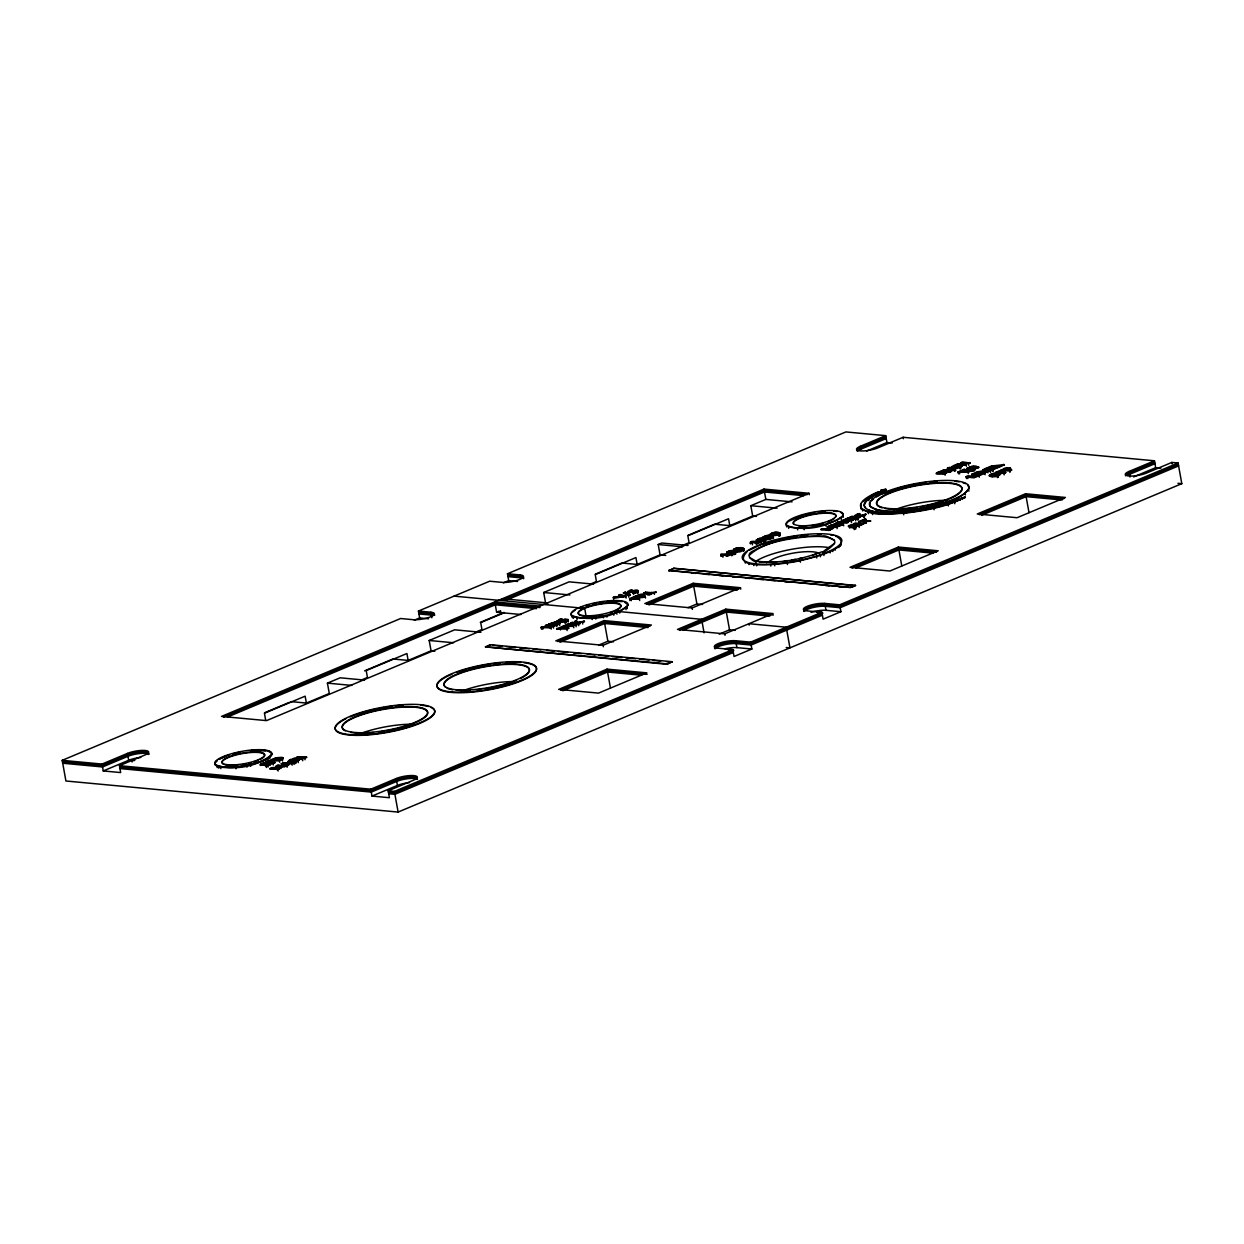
<?xml version="1.0" encoding="UTF-8"?>
<svg xmlns="http://www.w3.org/2000/svg" width="1244" height="1244" viewBox="0 0 1244 1244"><rect width="100%" height="100%" fill="white"/><g stroke="black" fill="none" stroke-linecap="round" stroke-linejoin="round"><path stroke-width="1.5" d="M287.955 761.421C288.748 763.987 288.095 758.389 292.822 759.244C286.384 763.054 296.336 762.354 298.98 759.866C297.005 761.499 285.964 761.732 292.931 759.664M854.877 515.42C854.846 515.762 862.17 511.393 857.178 515.654M566.269 622.016L565.927 620.087L561.542 620.476L564.838 619.092C575.739 619.761 552.056 624.504 561.868 618.999C558.696 618.097 556.814 622.917 557.001 621.16M568.026 619.388L565.631 621.502L558.929 622.264M722.919 557.219C724.179 552.896 719.981 558.245 721.053 554.264L731.488 553.922L731.83 555.85M720.898 556.021L721.053 554.264M752.2 542.679L750.443 543.628L750.614 541.871L752.06 541.358L761.048 541.544L761.39 543.472M750.443 543.628L750.614 541.871M749.51 555.104C763.178 542.089 787.763 538.916 807.138 536.724C815.862 536.537 825.612 535.247 833.464 539.818C838.487 543.099 825.285 533.832 822.533 536.226C798.99 535.402 774.25 539.165 753.506 550.765C737.972 557.607 770.114 568.368 749.51 557.499M834.506 542.928C831.039 549.506 809.58 560.422 834.6 543.41M265.625 765.153C272.654 762.727 261.053 767.455 270.197 764.64C271.083 761.25 262.484 767.066 262.313 763.474L264.754 762.805L264.366 763.878M637.923 590.589C632.838 591.6 637.021 593.435 629.573 590.542C634.456 588.987 626.354 592.906 633.927 590.558C640.8 588.07 636.135 595.114 632.885 592.222M637.97 591.258L627.676 591.942L629.573 590.542M961.985 465.629C956.9 466.64 961.083 468.475 953.635 465.583L956.076 464.914L956.372 465.831C963.214 462.784 962.467 469.454 956.947 467.262M962.032 466.298L961.068 465.272M262.313 763.474L260.416 764.873L268.455 764.003M953.635 465.583L951.738 466.982L959.591 465.303M966.712 468.786C969.962 472.145 988.809 463.157 972.481 469.781C960.041 471.538 974.176 462.612 978.048 467.449M1000.627 474.493C998.776 471.663 990.908 472.907 989.446 476.032C991.934 477.836 1002.337 476.296 999.523 473.171M571.431 613.463L571.338 615.376C588.676 622.031 614.38 617.599 628.08 605.035L624.426 601.987M861.175 503.851L861.268 509.247M869.991 502.685L869.851 506.044C885.681 516.649 907.545 509.745 925.272 507.863C939.997 503.4 960.384 502.094 969.138 487.943L967.583 484.896M273.727 760.628L271.752 761.934L274.908 762.696L273.058 763.474C250.277 766.117 280.553 756.025 271.845 762.417L274.908 762.696M644.097 595.223C639.836 593.077 628.609 599.266 643.397 597.384L645.247 596.607L642.184 596.327C649.601 590.387 625.188 597.897 639.447 599.048L629.666 599.173L635.979 597.12L634.86 596.467L629.588 598.691L629.931 600.619M939.92 472.393L946.622 472.502L944.865 473.762C921.213 476.125 954.443 466.376 942.563 472.596C935.379 472.969 945.098 469.859 942.47 472.114L939.826 471.911M943.294 471.383L943.652 472.704L945.533 470.916M559.333 621.145L561.993 619.403L557.125 621.394M857.1 515.514L859.791 513.99L854.955 515.902M975.778 468.211C966.199 463.188 969.169 474.228 975.545 467.309M989.369 475.55L996.055 475.892L998.466 474.679L991.624 475.441L997.066 475.659L1000.456 473.513M747.178 551.543C727.616 572.209 789.023 563.034 795.88 561.588C802.613 560.235 858.935 548.262 835.517 535.931M995.013 473.7C982.076 478.054 1010.828 473.311 991.95 473.933M726.745 552.212C728.766 550.252 737.474 549.195 736.308 552.445C733.711 554.84 722.064 551.419 729.933 553.58M726.838 552.694L731.456 551.123L736.837 551.59M733.602 549.35C748.935 543.535 742.855 554.715 733.68 549.832M759.415 540.72C752.262 541.296 761.406 536.211 765.184 538.31C768.481 541.513 758.669 541.513 756.414 540.129M763.163 536.957C776.629 530.426 774.483 542.866 763.163 536.957L763.349 537.735M763.241 537.439C765.371 535.713 771.731 534.531 771.591 538.543M770.02 534.08C769.134 535.122 774.685 530.799 778.029 532.448C783.844 534.065 774.359 536.304 772.213 535.402M771.638 533.116L770.207 534.873M736.868 551.403L731.005 553.082M735.639 548.868L741.673 548.853L735.639 548.868L739.465 549.957L743.71 548.526M766.413 539.01C759.198 543.69 754.191 536.584 766.397 539.196M766.615 536.04C762.79 537.89 771.964 538.372 773.27 536.148M770.565 534.625L775.51 534.858L780.128 533.272M570.218 625.53L566.782 625.701L570.218 625.53L568.228 624.69L563.812 626.463L573.515 626.323M846.153 518.764C838.783 522.371 850.041 517.1 849.201 519.339C837.725 519.152 858.391 520.925 846.153 518.764C847.148 518.173 853.197 516.929 851.098 519.028L857.318 518.064L857.676 519.992M948.41 469.937L943.263 470.481C947.011 470.745 958.269 472.549 955.174 465.132M572.535 625.732L577.76 624.021L571.54 625.001C573.235 622.389 561.837 624.55 564.076 627.909M572.084 624.037L572.069 624.628M289.09 761.95L294.673 762.23L298.98 759.866M854.846 515.669L860.459 516.167L865.855 514.13L861.657 515.42L857.085 515.172M857.629 516.835L863.46 516.011L865.855 514.13M565.927 620.087L559.178 620.523M271.472 759.664L279.356 760.317C294.393 753.009 254.942 761.81 279.449 760.799L283.243 758.529L277.257 757.643M550.003 624.193L556.519 624.799L560.313 622.529L555.399 621.953L548.635 624.146L550.097 624.675L548.635 624.146M551.73 624.815L556.612 625.281L560.111 623.602L559.116 622.451M288.763 760.535L288.235 762.121M803.671 514.845L788.323 521.391L786.441 523.553L786.472 525.45C804.137 532.059 827.898 527.067 842.919 515.887L842.888 513.99L840.928 512.481M966.868 469.004L967.07 468.211M989.524 475.768L991.033 474.275M645.512 598.053L645.154 596.125L642.106 595.845L643.941 594.368M299.058 760.348L291.594 762.09M857.147 514.145L857.691 515.871L859.277 516.042L865.948 514.612M217.218 760.566L215.212 762.743L215.119 764.656C232.457 771.311 258.161 766.864 271.861 754.299L270.974 752.573M572.193 612.406L575.117 610.151M736.977 547.935C724.863 553.424 754.222 547.562 735.733 549.506M862.761 501.659L873.132 494.677L878.248 492.344L880.736 492.577L878.171 491.862A59.603 14.819 -10.2 0 0 877.238 513.29A59.603 14.819 -10.2 0 0 960.29 499.544C943.31 507.676 922.659 511.051 903.486 513.337C889.724 513.414 872.339 517.52 861.004 507.801M880.736 492.577L871.842 496.978L866.197 501.332L864.16 505.328L865.871 508.703M871.329 500.834L873.49 498.891M635.715 591.071L632.978 592.704M959.684 466.92L959.777 466.111M638.374 595.534L641.018 595.736C643.63 593.481 633.911 596.576 641.095 596.218L642.013 595.658L638.452 596.016M263.744 763.536L262.484 764.22L270.663 763.521L265.718 765.635M262.577 764.702L263.852 763.023M629.837 591.771L632.107 590.356L627.66 592.284L635.839 591.693M951.847 466.469L952.08 467.588L956.278 465.349M943.247 471.025L943.17 469.999C946.591 472.129 964.535 467.822 949.327 467.402L947.493 468.179L947.85 470.108M955.765 470.59L955.112 468.895M968.936 468.319L973.274 468.584L975.731 467.433M264.505 764.531L264.956 763.241L260.4 765.216L268.58 764.625M557.576 621.565L562.63 621.658L565.942 620.663L561.619 620.958L564.932 619.574L568.119 619.87M728.782 551.745C741.377 551.123 730.259 552.725 729.497 552.6C741.859 554.015 727.802 548.511 729.124 553.673M765.278 537.113C777.034 534.873 766.91 540.642 763.458 536.599M758.436 539.989L764.469 539.818L760.566 540.689M772.135 534.251L778.184 534.22M749.215 550.221L760.488 544.95L778.34 539.554M280.024 759.431L280.926 758.498L274.566 758.918L280.118 759.913L274.66 759.4L274.38 758.436M552.554 623.088L551.621 623.399L557.188 623.913C559.147 621.222 550.423 623.182 548.728 624.628M558.027 623.975L557.188 623.913M218.897 759.431L226.315 756.057M876.445 496.9L880.13 494.91M265.221 762.852L269.233 760.69M937.027 473.14L942.548 471.134M975.856 468.055L972.108 467.557L969.014 468.801M613.712 599.313L613.354 597.369L614.878 596.654L623.337 596.98L613.447 597.851L625.841 596.669L620.289 594.974L618.61 595.674L620.212 594.492L625.763 596.187L626.105 598.115M978.064 473.731C983.802 473.871 976.509 475.83 977.768 471.771L987.643 470.885L988 472.813M983.009 470.077L987.736 471.367L977.846 472.253L990.255 471.072L984.704 469.361L983.009 470.077L984.61 468.879L990.162 470.59L990.504 472.518M548.573 626.23L545.494 625.468L555.026 625.421L553.285 626.665L547.298 626.836L550.859 627.163L551.201 629.091M545.572 625.95L547.158 624.675M566.595 624.721C566.098 626.416 570.794 622.933 572.38 624.783M306.646 757.534L297.005 757.098L306.553 757.052L304.811 758.296L298.918 758.949L301.172 757.487L306.553 757.052M962.607 464.51L966.153 464.836L956.449 464.961L963.789 463.406L960.788 463.126L962.374 461.866L970.336 463.095L962.607 464.51L964.877 463.032L970.242 462.612M960.788 463.126L970.336 463.095M846.184 519.277L849.108 518.468M969.387 467.651L967.599 467.868M268.02 761.623L271.581 761.266L268.113 762.106L268.984 761.235M268.113 762.106L269.077 761.717M276.168 765.837C283.679 768.73 273.136 766.895 277.847 765.044L285.809 766.257L284.067 766.988L278.749 765.9C290.365 769.647 259.903 768.388 281.548 767.206M276.246 766.32L277.941 765.526L285.809 766.257M827.229 526.725C834.74 529.617 824.197 527.783 828.908 525.932L836.777 526.663L837.134 528.591M827.307 527.207L829.002 526.414L836.87 527.145L832.283 527.611L831.941 525.357L830.541 525.31L830.883 527.238M541.498 629.215L541.156 627.287L548.48 625.748L545.494 625.468M555.026 625.421L541.233 627.769L550.937 627.645L547.391 627.318M273.804 767.968L279.589 768.87L270.026 768.916L271.69 767.626L279.185 767.206M270.026 768.916L279.278 767.688M293.024 760.146L292.682 758.918L294.501 758.062L300.006 757.378L297.005 757.098M297.658 758.358L292.76 759.4L302.463 759.275L298.918 758.949M943.17 469.999L953.386 468.895L947.493 468.179M956.714 466.407L956.372 464.478L963.696 462.923L960.71 462.644M830.65 529.757C813.918 528.871 836.466 528.047 828.955 530.457L821.009 529.322L830.246 528.094M821.087 529.804L830.339 528.576M570.545 623.104L572.411 622.233L575.023 622.949L570.623 623.586L580.357 623.446L570.623 623.586M649.15 593.326L650.845 594.259L649.119 594.99C633.212 590.356 658.807 594.632 655.837 591.646M643.708 593.31L655.93 592.128M288.624 765.076C284.067 763.629 291.562 764.78 286.897 765.806L281.377 763.645L293.615 762.479L286.198 764.391M281.471 764.127L283.212 762.79M850.056 517.146L851.922 516.291L859.791 517.022L858.018 518.282L850.056 517.146L859.791 517.022M850.15 517.628L852.016 516.773L859.884 517.504M860.661 524.797L853.975 526.461L855.67 527.394L853.944 528.125C834.615 524.159 874.33 523.708 856.136 526.072M853.773 525.792L853.431 523.864L855.297 523.009L861.952 523.646L866.244 522.449L861.283 525.046L853.508 524.346L861.952 523.646M848.517 526.445L860.755 525.279M966.51 478.551L966.168 476.623L968.034 475.768L974.69 476.405L977.955 475.037L979.323 477.136M974.69 476.405L966.246 477.105L974.021 477.805L979.075 475.69L977.955 475.037M991.484 466.018L1004.297 464.603L999.336 467.2L991.484 466.018L999.243 466.718L1004.297 464.603M991.561 466.5L1000.005 465.8M271.565 760.146L275.39 758.607M881.576 494.241L900.765 487.461M1160.901 468.164L1155.676 467.682L1154.448 460.793L1128.992 471.46A12.642 3.141 -10.2 0 0 1128.806 476.001A12.642 3.141 -10.2 0 0 1146.424 473.078L1171.864 462.426L1178.084 463.001L1181.8 483.667L398.111 812.068L65.916 780.999L62.2 760.333L400.615 618.517L413.055 619.683A12.642 3.141 -10.2 0 0 430.673 616.775A12.642 3.141 -10.2 0 0 430.859 612.219L418.419 611.053L419.663 617.941L428.542 618.781M418.419 611.053L489.669 581.212L502.109 582.363A12.642 3.141 -10.2 0 0 519.728 579.455A12.642 3.141 -10.2 0 0 519.914 574.899L507.474 573.748L508.718 580.621L517.597 581.461M507.474 573.748L845.889 431.932L885.697 435.649L886.941 442.537L892.166 443.035M414.314 620.181L419.663 617.941M503.369 582.861L508.718 580.621M102.008 764.065L127.463 753.397A12.642 3.141 -10.2 0 1 145.066 750.474A12.642 3.141 -10.2 0 1 144.879 755.03L119.44 765.682L120.668 772.571L103.252 770.938L102.008 764.065L62.2 760.333M1154.448 460.793L903.113 437.282L877.673 447.949A12.642 3.141 -10.2 0 1 860.055 450.872A12.642 3.141 -10.2 0 1 860.257 446.316L885.697 435.649M885.961 437.111L860.506 447.762A12.642 3.141 -10.2 0 0 856.774 450.639M809.02 493.293L763.971 489.094L221.494 716.42L266.543 720.618L809.02 493.293L809.284 494.739M857.489 451.183A12.642 3.141 -10.2 0 1 860.77 449.208L886.21 438.557M223.547 717.104L495.267 603.247M504.193 599.499L764.236 490.54L807.403 494.568M227.372 717.057L495.283 604.786L536.568 608.658M506.23 600.199L764.5 491.986L803.904 495.672M103.252 770.938L128.692 760.286A12.642 3.141 -10.2 0 1 140.759 757.456M866.586 451.074L886.941 442.537M291.127 701.632L306.382 703.062L329.287 693.468L327.421 683.127L340.141 677.809L364.539 680.079M434.856 651.172L431.062 650.814L429.196 640.489L454.635 629.822L480.915 632.279M539.803 606.108L494.77 601.894L496.62 612.235L499.171 611.162M545.556 602.842L543.69 592.502L569.146 581.834L593.543 584.12M665.742 555.384L660.066 554.855L658.2 544.514L661.761 543.022L688.041 545.478M756.476 516.4L752.682 516.042L750.816 505.702L765.837 499.419L792.101 501.876M264.583 712.765L289.37 702.378M364.585 670.858L392.917 658.993L408.156 660.409L431.062 650.814M480.277 622.373L504.022 612.421M595.363 574.153L621.922 563.019L637.161 564.449L660.066 554.855M687.979 535.34L714.538 524.206L729.777 525.637L752.682 516.042M504.458 612.654L480.713 622.606L481.941 629.495L475.161 632.341M360.667 680.312L367.447 677.467L366.202 670.578L406.912 653.52L408.156 660.409M589.672 584.353L596.451 581.508L595.223 574.619L635.933 557.561L637.161 564.449M682.287 545.541L689.067 542.695L687.839 535.806L728.549 518.748L729.777 525.637M485.471 646.849L490.556 644.719L672.211 661.715L667.219 664.327L485.471 646.849L667.126 663.845L672.211 661.715M668.806 570.841L673.813 568.228L855.545 585.706M485.564 647.331L490.556 644.719M623.431 592.875L625.234 592.113L630.319 594.476L628.547 595.736L623.431 592.875L628.453 595.254L630.319 594.476M623.524 593.357L625.234 592.113M541.156 627.287L550.859 627.163M880.752 490.214L885.308 489.265C885.417 490.602 885.899 489.685 885.433 491.131L881.965 491.644C882.027 490.074 879.415 490.354 886.443 490.696M730.461 553.829L731.565 554.404L727.258 556.208C728.424 554.871 717.182 554.42 727.429 555.104M760.006 541.451L761.126 542.026L756.818 543.83C755.994 542.462 757.005 543.333 752.076 542.524M880.845 490.696L881.763 489.794M726.232 556.115L731.488 553.922M755.792 543.737L761.048 541.544M881.063 491.567L886.21 489.358M886.366 490.214L885.339 490.649L885.697 492.577M568.679 628.344C550.05 627.411 575.412 626.447 566.829 629.122L556.939 628.78L562.926 626.276L564.092 626.385L564.449 628.313M576.532 620.569L574.681 621.86L576.532 620.569L577.092 622.451L576.081 622.606L584.385 621.254L577.574 623.197L580.357 623.446M557.017 629.262L564.092 626.385M562.132 627.738L564.185 626.867L563.003 626.758M632.714 597.975C640.209 599.002 626.385 598.799 635.902 596.638M632.807 598.457L635.979 597.12M566.611 625.25L570.094 624.69M634.627 598.115L638.436 597.089L638.778 599.017M638.436 597.089L635.731 598.224L639.354 598.566L639.696 600.494M649.788 592.486L645.372 592.439L649.866 592.968L647.642 592.922M635.808 598.706L638.514 597.571L637.332 596.98M645.449 591.973L645.465 592.922L648.419 593.575L649.866 592.906M954.303 467.868L947.586 468.661L952.655 469.128M560.531 629.946L560.189 628.018L568.601 627.862M563.719 625.981L573.422 625.841L573.779 627.769M573.422 625.841L570.421 625.561L577.76 624.021M584.385 621.254L582.379 622.093L582.721 624.021M629.588 598.691L639.354 598.566M635.482 596.28L645.154 596.125M643.614 592.828L649.041 594.508L650.767 593.777M936.95 472.658L946.622 472.502M956.372 464.478L966.075 464.354L966.417 466.282M830.541 525.31L839.84 522.542L846.402 523.149C854.97 520.49 829.624 521.438 848.252 522.371M843.774 525.808L842.39 523.708L836.683 524.844L836.497 522.822L843.665 520.412L841.69 521.765M958.44 473.793L958.098 471.865L964.084 469.346L965.344 469.952L964.084 469.346M604.133 620.601L555.804 640.862L603.076 645.294L651.421 625.032L604.133 620.601L607.865 641.266L613.525 641.795M740.475 587.712L693.188 583.28L644.858 603.542L692.13 607.974L740.475 587.712L740.74 589.158M843.665 520.412L830.634 525.792L835.579 526.165M965.266 469.47L958.191 472.347L968.003 472.191C976.571 469.532 951.225 470.481 969.854 471.414M836.808 523.289L833.76 525.092L835.673 525.232L833.667 524.61M835.595 524.75L839.389 523.708L839.747 525.637M557.841 641.562L604.397 622.047L649.788 626.292M646.896 604.242L693.452 584.727L738.843 588.987M836.683 524.844L839.389 523.708M559.893 642.262L604.662 623.493L648.155 627.567M648.948 604.942L693.717 586.173L737.21 590.247M824.865 528.856L832.687 528.576L824.943 529.338M265.143 762.37L274.815 762.214M821.009 529.322L830.572 529.275M832.609 528.094L829.81 526.787L836.777 526.663M831.941 525.357L838.378 525.994L843.416 523.879M839.84 522.542L848.175 521.889M843.292 520.023L853.089 520.35L843.385 520.505M852.995 519.868L849.994 519.588L857.318 518.064M961.441 471.585L969.76 470.932M837.274 525.854L838.456 526.476L843.51 524.362L842.39 523.708M859.169 523.522L858.811 521.594L864.798 519.09L866.073 519.681L864.005 520.536L870.567 521.158L858.904 522.076L865.979 519.199M972.264 476.125L971.922 474.197L977.006 472.067C981.236 472.704 971.44 474.104 976.975 473.622L980.77 472.596L978.157 474.213M993.661 468.459L991.25 468.211L997.983 467.246L993.023 469.843L985.108 468.677L990.193 466.547L991.375 466.656L991.717 468.584M978.188 472.176L972.015 474.679L976.96 475.053M985.201 469.159L991.375 466.656M991.344 468.693L993.956 467.075L988.327 468.444L991.468 467.138L990.193 466.547M975.14 473.964L980.77 472.596M988.327 468.444L993.956 467.075M287.551 763.303L283.134 763.256L287.644 763.785M287.006 764.625L293.693 762.961L286.773 763.163M980.474 473.98L983.771 472.596L985.155 474.695M279.511 768.388L269.948 768.434M281.128 766.242L285.716 765.775M281.377 763.645L286.804 765.324L288.53 764.593M292.682 758.918L302.37 758.793L302.727 760.722M848.439 525.963L853.851 527.643L855.577 526.912M853.431 523.864L861.19 524.564L866.244 522.449M862.154 521.314L870.489 520.676M966.168 476.623L973.928 477.323L978.981 475.208M971.922 474.197L979.759 474.881L984.797 472.767M985.108 468.677L992.945 469.361L997.983 467.246M978.655 474.741L979.837 475.363L984.89 473.249L983.771 472.596M855.934 528.84L854.208 529.571L853.851 527.643M997.377 472.813L995.884 472.285L1001.171 470.077C1005.043 470.978 995.433 472.129 1000.938 471.709L1003.644 470.59L1009.693 470.978C1016.737 468.537 1000.86 469.657 1011.543 470.216M1001.684 469.859C1003.83 471.196 1000.285 468.739 1006.971 467.635L1008.355 469.734M995.977 472.767L1008.013 467.806M1007.92 469.874L1010.532 468.257L1004.903 469.626L1008.091 468.288L1006.971 467.635M999.103 472.067L1004.748 470.683L1005.09 472.611M1004.903 469.626L1010.532 468.257M999.01 472.953L1003.892 473.42C1009.895 471.181 996.771 472.907 1004.825 471.165M995.884 472.285L1005.665 472.16M1003.099 469.89L1011.465 469.734M598.908 645.014L607.865 641.266M687.963 607.694L696.92 603.946L702.58 604.475M961.317 498.269L965.22 497.165L962.421 498.86L961.317 498.269L962.421 498.86M961.41 498.751L965.22 497.165M725.812 609.156L677.467 629.417L724.739 633.849L773.084 613.587L725.812 609.156L729.528 629.822L735.204 630.35M679.457 630.148L726.061 610.602L773.348 615.034M683.158 630.148L726.325 612.048L769.818 616.122M607.041 669.132L558.696 689.394L598.519 693.11L646.864 672.864L607.041 669.132L610.446 688.025M898.386 547.049L850.041 567.311L889.849 571.027L938.194 550.781L898.386 547.049L901.776 565.942M1025.6 493.744L977.255 513.99L1017.079 517.722L1065.408 497.46L1025.6 493.744L1029.006 512.621M560.749 690.093L607.305 670.578L647.113 674.31M852.093 568.01L898.634 548.495L936.561 552.041M979.308 514.689L1025.865 495.19L1063.775 498.735M562.801 690.778L607.57 672.024L641.686 675.212M855.934 567.948L898.899 549.941L933.031 553.129M981.361 515.389L1026.129 496.636L1062.143 499.995M719.172 634.16L729.528 629.822M668.728 570.358L850.367 587.355L855.468 585.224M853.851 586.406L850.367 587.355M370.759 789.194L396.198 778.526A12.642 3.141 -10.2 0 1 413.817 775.618A12.642 3.141 -10.2 0 1 413.63 780.159L388.175 790.826L389.419 797.715L372.003 796.082L370.759 789.194L119.44 765.682M1154.696 462.239L1129.257 472.907A12.642 3.141 -10.2 0 0 1125.509 475.783M1154.961 463.685L1129.521 474.353A12.642 3.141 -10.2 0 0 1127.515 475.348M372.003 796.082L397.442 785.415A12.642 3.141 -10.2 0 1 409.509 782.6M1133.626 476.918L1155.676 467.682M388.175 790.826L394.395 791.402L732.809 649.601L734.053 656.49L751.858 649.026L750.614 642.137L735.686 640.738A12.642 3.141 -10.2 0 0 718.068 643.646A12.642 3.141 -10.2 0 0 717.881 648.202L732.809 649.601M750.614 642.137L821.864 612.281L823.108 619.17L840.913 611.706L839.669 604.817L824.741 603.418A12.642 3.141 -10.2 0 0 807.123 606.341A12.642 3.141 -10.2 0 0 806.936 610.882L821.864 612.281M839.669 604.817L1178.084 463.001M733.074 651.047L394.659 792.848L388.439 792.272M822.129 613.727L750.878 643.583L735.95 642.184A12.642 3.141 -10.2 0 0 720.929 644.159A12.642 3.141 -10.2 0 0 714.973 648.746M1178.348 464.447L839.933 606.263L825.005 604.864A12.642 3.141 -10.2 0 0 809.984 606.839A12.642 3.141 -10.2 0 0 804.028 611.426M733.322 652.494L394.923 794.294L388.703 793.719M822.377 615.174L751.143 645.03L736.215 643.63A12.642 3.141 -10.2 0 0 715.316 648.528M1178.597 465.894L840.198 607.71L825.27 606.31A12.642 3.141 -10.2 0 0 804.37 611.208M756.756 561.137C778.713 564.014 801.276 559.473 821.864 551.807M454.044 596.14L579.704 607.881L582.534 606.792M960.368 500.026L957.88 499.793C932.191 509.465 904.217 514.876 876.74 512.31M551.527 622.917L551.807 623.882L553.16 623.415M613.354 597.369L625.763 596.187M990.162 470.59L977.768 471.771M849.839 518.872L850.072 520.07L857.411 518.546L851.191 519.51M750.707 542.353L758.731 541.98M721.147 554.746L729.171 554.373M959.279 467.122L957.04 467.744M292.915 759.726L289.541 760.162M585.644 605.735L589.003 604.771M955.003 471.087L954.303 465.894L956.169 465.396M957.989 465.598L958.16 466.609L953.386 467.651M957.647 468.226L956.854 468.428L956.076 464.914M902.304 487.073L911.759 484.865M777.236 534.08C777.655 531.857 765.946 533.723 777.329 534.562M765.2 536.491L771.233 536.475M805.459 514.425L809.051 513.57M953.79 466.205L956.403 466.002L953.899 466.811M779.739 539.212L782.569 538.59M592.548 603.869L596.203 603.076M236.329 753.149L239.983 752.356M785.431 537.983L796.984 535.962M913.36 484.507L918.243 483.621M977.893 467.215L971.269 466.64M810.839 513.134L814.556 512.512M276.635 758.778L280.631 758.824M919.86 483.325L926.36 482.361M599.935 602.407L603.635 601.847M750.365 543.146L752.138 542.897M720.805 555.539L722.577 555.291M584.478 621.736L577.48 622.715L580.279 622.964M577.838 624.504L572.535 625.188L572.302 624.301M929.548 481.988L937.354 481.272M801.291 535.402L808.273 534.702M818.272 511.875L825.456 511.144M557.39 621.829L554.404 622.124M607.29 601.427L622.389 601.536M251.07 750.707L266.169 750.801M778.899 532.556L774.639 532.51M759.073 562.008L776.956 561.79M764.469 539.974L757.923 538.854M758.342 539.367L764.376 539.336M773.255 536.319L769.025 535.278M743.694 548.713L739.465 547.671M817.479 534.236L821.118 534.236M850.196 525.574L854.597 525.621L850.196 525.574L850.538 527.503M647.642 592.984L645.449 592.859L647.098 593.217M273.82 761.11L272.032 760.224M556.752 623.166L554.326 622.684M273.882 768.45L279.589 768.87M833.667 511.16L837.196 511.455M1177.944 483.31L1181.8 483.667M962.514 464.028L966.075 464.354M1010.626 468.739L1009.444 468.148M994.049 467.557L992.867 466.966M1002.12 472.3L1005.743 472.642M977.1 472.549L978.282 472.658M980.863 473.078L979.681 472.487M958.098 471.865L959.279 471.974L959.622 473.902M943.652 472.704L946.715 472.984M886.303 489.841L885.308 489.265M965.313 497.647L964.209 497.056M880.97 491.085L881.965 491.644M880.659 492.095A55.996 13.933 -10.2 0 0 879.788 512.233A55.996 13.933 -10.2 0 0 957.802 499.31L960.29 499.544M750.816 505.702L777.096 508.158M866.073 519.681L864.798 519.09M864.005 520.536L870.567 521.158M850.072 520.07L853.089 520.35M858.811 521.594L859.993 521.702L860.335 523.631M843.759 520.894L842.483 520.303M836.497 522.822L837.678 522.931L838.021 524.859M836.901 523.771L835.626 523.18M839.482 524.191L838.301 523.615M752.48 544.825L751.998 542.042L756.99 542.711M755.699 543.255L756.818 543.83M658.2 544.514L682.598 546.8M726.138 555.633L727.258 556.208M692.006 573.017L695.862 573.375M705.519 574.277L709.391 574.635M719.048 575.537L722.919 575.91M732.576 576.812L736.448 577.169M746.105 578.071L749.976 578.429M759.633 579.346L763.505 579.704M771.233 580.419L775.09 580.793M784.762 581.694L788.618 582.052M825.332 585.489L829.204 585.846M838.86 586.748L842.732 587.106M507.739 575.194L520.179 576.345A12.642 3.141 -10.2 0 1 523.724 578.025M507.987 576.641L520.443 577.791A12.642 3.141 -10.2 0 1 523.6 578.709M810.964 612.281A12.642 3.141 -10.2 0 1 825.985 610.306L840.913 611.706M543.69 592.502L569.97 594.959M502.405 598.706L547.438 602.92L547.702 604.366M596.591 615.671A21.677 5.396 -10.2 0 1 579.626 611.193A21.677 5.396 -10.2 0 1 611.286 603.2A21.677 5.396 -10.2 0 1 614.536 611.146L701.632 619.294L704.073 632.838M495.034 603.34L540.067 607.554M496.62 612.235L521.018 614.505M551.807 623.882L555.726 624.239M418.684 612.499L431.124 613.665A12.642 3.141 -10.2 0 1 434.669 615.345M551.963 625.608L555.119 625.903M786.224 647.518L789.956 647.86L786.239 627.209L748.919 623.711L749.168 625.157M418.933 613.945L431.388 615.111A12.642 3.141 -10.2 0 1 433.332 615.453M556.939 628.78L558.198 629.371M724.925 648.777A12.642 3.141 -10.2 0 1 736.93 647.626L751.858 649.026M492.577 645.387L502.249 646.289M506.106 646.647L515.778 647.549M519.634 647.922L529.306 648.824M533.163 649.181L540.891 649.912M546.691 650.441L554.42 651.172M558.292 651.529L567.948 652.431M573.748 652.976L581.477 653.706M587.277 654.235L595.005 654.966M598.862 655.324L608.534 656.226M612.39 656.599L622.062 657.501M625.919 657.858L635.591 658.76M639.447 659.118L649.119 660.02M652.976 660.393L660.704 661.108M666.504 661.652L672.304 662.197M429.196 640.489L453.593 642.759M327.421 683.127L351.819 685.413M298.824 758.467L302.37 758.793M62.464 761.779L102.272 765.511L127.712 754.844A12.642 3.141 -10.2 0 1 148.502 752.838M119.688 767.128L371.023 790.64L396.463 779.972A12.642 3.141 -10.2 0 1 417.238 777.966M62.713 763.225L102.537 766.957L127.976 756.29A12.642 3.141 -10.2 0 1 148.751 754.284M119.953 768.574L371.287 792.086L396.727 781.419A12.642 3.141 -10.2 0 1 417.502 779.413M954.941 481.257L959.171 481.817M945.627 471.398L944.476 470.527M1004.39 465.085L1003.27 464.432M998.077 467.728L996.957 467.075M1002.291 470.73L1001.171 470.077M866.337 522.931L865.218 522.278M830.619 534.904L833.216 535.371M850.274 526.057L851.907 526.352M982.931 469.594L987.643 470.885M618.517 595.192L623.244 596.498M623.337 596.98L621.331 596.125M873.863 511.813L868.11 510.071M854.068 526.943L855.67 527.394M649.244 593.808L650.845 594.259M851.44 518.453L851.658 518.064M962.732 482.61L965.562 483.636M268.206 751.267L269.824 751.858M627.023 593.388L630.397 594.959M831.474 527.876L832.687 528.576M280.413 766.988L281.626 767.688M751.998 542.042L752.278 543.162M722.437 554.435L722.717 555.539M574.604 621.378L575.023 622.949M1171.864 462.426L1172.128 463.872M1128.992 471.46L1130.003 477.012M1009.615 470.496L1009.957 472.425M1003.815 472.938L1004.157 474.866M998.201 474.073L998.434 474.99M998.03 475.363L998.388 477.292M997.144 475.084L997.408 477.587M995.931 475.363L996.149 476.374M993.925 473.404L994.127 474.415M992.945 469.361L993.287 471.289M991.841 469.206L992.183 471.134M992.836 474.213L993.178 476.141M992.277 474.415L992.634 476.343M991.857 474.617L992.168 476.763M991.624 474.788L991.841 475.69M989.431 475.286L989.602 476.265M985.746 470.527L986.088 472.456M984.89 470.885L985.232 472.813M977.815 466.733L977.986 467.728M977.006 472.067L977.364 473.995M975.451 467.915L975.467 469.066M974.425 467.075L974.783 469.004M974.487 468.319L974.767 470.807M973.29 466.329L973.617 468.957M973.274 468.584L973.757 471.056M972.652 467.029L972.995 468.957M972.015 467.075L972.373 469.004M972.388 469.299L972.746 471.227M973.337 474.244L973.679 476.172M971.393 468.739L971.735 471.367M970.258 466.873L970.273 467.915M970.382 469.501L970.74 471.429M969.294 467.169L969.714 468.117M968.423 463.374L968.765 465.303M969.216 467.837L969.48 469.019M968.967 468.024L969.185 468.926M969.434 469.517L969.776 471.445M968.547 469.47L968.905 471.398M967.801 469.361L968.143 471.289M967.91 471.709L968.267 473.637M967.226 469.206L967.583 471.134M966.775 468.522L967.21 470.947M964.877 463.032L965.22 464.961M967.537 476.67L967.879 478.598M968.641 489.685L968.889 491.131M961.861 465.474L961.845 466.516M960.446 466.749L960.803 468.677M965.126 493.479L965.391 494.925M959.762 467.013L960.119 468.941M957.724 464.51L958.067 466.438M957.382 466.78L957.18 465.8M955.594 465.505L955.952 467.433M955.33 468.086L955.501 469.143M954.646 465.769L954.988 467.697M954.925 467.962L955.656 468.926M953.977 466.049L954.195 466.873M954.07 469.423L954.428 471.352M958.502 497.476L958.766 498.922M953.433 470.185L949.981 469.61M952.329 469.47L952.686 470.419M951.676 466.671L951.816 467.464M951.629 469.594L951.909 470.605M950.82 469.641L951.147 470.745M950.276 470.356L950.618 472.285M949.514 470.403L949.856 472.331M954.148 499.45L954.412 500.897M948.768 470.403L949.11 472.331M954.537 502.296L954.801 503.742M948.052 470.372L948.394 472.3M945.409 470.745L945.564 471.6M944.818 471.616L945.16 473.544M944.771 473.28L945.113 475.208M942.47 472.114L942.828 474.042M948.099 504.442L948.363 505.904M940.791 471.538L940.884 472.44M943.745 503.198L944.009 504.644M937.867 504.908L938.131 506.355M933.886 508.314L934.135 509.76M903.113 437.282L903.377 438.728M905.881 510.74L906.145 512.186M903.486 513.337L903.75 514.783M883.535 490.478L883.878 492.406M883.691 511.113L883.955 512.559M875.931 494.77L876.18 496.216M875.885 509.76L876.149 511.206M871.842 496.978L872.106 498.424M860.257 446.316L860.77 449.208M872.324 513.134L872.588 514.581M868.592 499.171L868.841 500.632M868.141 512.186L868.39 513.632M864.222 515.203L864.58 517.131M862.419 509.496L862.683 510.942M863.134 515.047L863.725 517.457M862.434 515.265L862.527 516.276M859.697 513.508L860.164 515.84M859.246 514.052L859.588 515.98M858.671 514.192L859.013 516.12M857.956 513.896L858.562 516.82M857.94 517.799L858.282 519.728M857.085 514.876L857.365 515.762M858.858 525.543L859.2 527.472M855.39 518.872L855.732 520.801M856.043 525.59L856.385 527.518M854.799 523.911L855.141 525.839M851.829 518.188L852.093 519.214M851.145 520.645L851.487 522.573M849.652 518.717L849.792 519.557M849.217 518.639L849.543 521.267M848.579 519.106L848.33 518.126M849.325 526.15L849.683 528.078M847.615 518.297L847.895 519.214M846.884 518.515L847.257 519.805M842.919 515.887L843.183 517.333M841.037 518.048L841.286 519.494M837.336 520.319L837.601 521.765M841.068 543.612L841.317 545.059M840.073 544.856L840.338 546.303M838.72 546.147L838.985 547.593M834.957 548.775L835.222 550.221M829.079 527.783L829.437 529.711M832.578 550.112L832.842 551.558M828.286 528.109L828.628 530.037M825.689 524.595L825.954 526.041M829.904 551.45L830.168 552.896M823.699 554.047L823.948 555.493M820.216 555.306L820.48 556.752M816.111 553.984L812.938 555.026M816.515 556.503L816.779 557.95M824.741 603.418L825.985 610.306M803.904 528.28L804.168 529.726M797.451 528.436L797.715 529.882M802.598 557.825L798.959 558.649M800.203 560.733L800.452 562.179M795.258 559.38L791.526 560.033M788.416 526.958L788.68 528.405M786.472 525.45L786.721 526.896M787.81 560.609L784.124 561.106M787.203 563.034L787.452 564.481M780.019 532.976L780.112 533.925M779.817 533.629L780.175 535.558M779.49 533.832L779.832 535.76M779.024 534.049L779.366 535.977M778.511 534.236L778.853 536.164M776.551 534.174L776.847 535.153M773.177 535.837L773.519 538.248M772.959 536.506L773.317 538.434M763.971 489.094L765.837 499.419M772.633 536.708L772.975 538.636M772.12 534.92L772.12 535.915M771.016 536.351L771.311 538.714M770.611 536.242L770.767 537.361M769.694 537.05L770.254 539.476M774.53 564.403L774.794 565.849M768.652 537.735L768.994 539.663M767.424 537.828L767.766 539.756M766.537 535.558L766.833 536.537M766.257 537.843L766.615 539.772M765.744 536.226L765.915 537.346M765.34 535.822L765.511 537.237M770.534 564.636L770.798 566.082M765.262 537.781L765.604 539.725M765.309 539.787L765.666 541.715M764.391 537.672L764.749 539.601M764.796 539.989L765.153 541.918M763.707 537.501L764.593 542.089M763.754 539.118L764.096 541.047M763.241 539.041L763.598 540.969M762.696 538.979L763.396 542.353M762.09 538.932L762.448 540.86M761.39 538.885L761.888 541.078M760.644 538.885L760.986 540.813M759.68 538.419L760.239 540.845M759.198 539.025L759.555 540.953M758.887 539.087L759.244 541.016M758.482 538.699L758.964 541.124M757.534 540.549L757.891 542.477M756.85 540.362L757.192 542.291M756.305 539.834L756.492 540.611M756.476 564.418L756.725 565.864M753.569 564.092L753.833 565.538M748.67 563.081L748.935 564.527M743.617 548.231L743.959 550.625M743.414 548.884L743.756 550.812M743.072 549.086L743.43 551.014M745.078 561.65L745.343 563.097M741.455 548.728L742.03 550.937M741.393 549.179L741.751 551.108M741.051 548.635L741.222 549.755M740.351 549.941L740.693 551.869M739.091 550.112L739.449 552.041M737.863 550.206L738.205 552.134M736.712 550.221L737.054 552.149M736.184 548.604L736.355 549.724M736.759 551.108L736.852 552.056M736.013 549.179L735.779 548.2M735.702 550.175L736.308 552.445M735.235 552.367L735.593 554.295M734.598 551.605L735.173 553.658M734.551 552.041L735.033 554.466M733.696 549.179L733.789 550.128M734.193 551.496L734.551 553.424M733.696 551.419L734.038 553.347M733.493 552.803L733.836 554.731M733.136 551.356L733.478 553.285M732.529 551.31L732.887 553.238M732.234 552.989L732.592 554.917M731.83 551.279L732.172 553.207M731.083 551.279L731.425 553.207M730.679 553.238L730.119 550.812M729.637 551.403L729.995 553.331M729.342 551.481L729.684 553.409M729.404 553.502L728.922 551.076M727.989 552.927L728.331 554.855M727.289 552.756L727.631 554.684M726.838 552.041L727.196 554.451M735.686 640.738L736.93 647.626M724.739 633.849L725.003 635.295M693.188 583.28L696.92 603.946M692.13 607.974L692.395 609.42M654.033 592.408L654.391 594.337M651.218 592.455L651.576 594.383M647.564 592.502L647.906 594.43M647.004 592.735L647.346 594.663M643.77 594.974L644.112 596.902M643.35 595.238L643.692 597.167M641.842 595.005L642.277 597.104M641.298 594.896L641.655 596.825M640.644 594.896L640.987 596.825M639.96 594.99L640.318 596.918M639.338 595.145L639.68 597.073M638.872 594.819L638.872 595.829M637.814 590.433L638.048 592.922M637.363 591.227L637.721 593.155M636.928 591.475L637.27 593.404M636.804 596.296L637.146 598.224M635.326 590.978L635.793 592.455M635.124 591.6L635.078 592.688M634.72 590.978L635.062 592.906M633.927 590.558L634.362 593.015M634.86 596.467L635.217 598.395M633.585 593.186L633.134 590.76M633.336 592.626L633.678 594.554M632.03 589.874L632.807 593.388M631.532 590.465L631.781 591.6M631.112 590.091L631.081 591.087M629.915 591.009L630.133 591.833M630.988 598.722L631.33 600.65M627.785 591.429L628.018 592.548M628.453 595.254L628.811 597.182M627.614 591.631L627.753 592.424M627.023 607.103L627.287 608.549M625.794 608.207L626.059 609.653M619.776 613.059L619.434 611.131L614.536 611.146M616.697 612.701L616.946 614.147M613.572 613.758L613.836 615.205M606.668 615.624L606.932 617.071M603.013 616.418L603.278 617.864M603.076 645.294L603.34 646.74M595.581 617.646L595.845 619.092M591.942 618.066L592.191 619.512M586.033 615.873L584.602 607.865L579.704 607.881M578.413 623.742L578.771 625.67M576.827 617.957L577.092 619.403M575.817 624.846L576.159 626.774M573.189 616.915L573.453 618.361M572.038 616.2L572.287 617.646M569.457 623.959L569.721 625.794M569.021 625.079L568.757 624.084M567.979 619.652L568.321 621.58M567.715 619.963L568.057 621.891M568.586 626.618L568.057 624.255M567.326 624.472L567.933 626.789M567.062 625.063L567.404 626.992M565.305 620.538L565.88 622.949M566.751 628.64L567.093 630.568M564.247 619.932L564.947 623.213M565.056 626.012L565.414 627.94M561.868 618.999L562.07 619.885M562.926 626.276L563.268 628.204M561.417 619.543L561.759 621.471M560.842 619.683L561.184 621.611M560.127 619.388L560.733 622.311M559.893 619.994L560.251 621.922M560.189 622.358L560.406 623.197M559.489 620.196L559.847 621.362M559.318 619.636L559.536 621.269M559.349 623.555L559.691 625.483M557.032 620.912L557.281 621.86M556.519 624.799L556.861 626.727M555.399 621.953L555.85 624.55M554.917 622.638L555.275 624.566M553.207 626.183L553.549 628.111M552.476 622.606L552.647 623.959M549.661 625.856L550.003 627.785M542.508 627.334L542.851 629.262M519.914 574.899L520.443 577.791M500.446 610.633L501.068 614.069M430.859 612.219L431.855 617.786M396.198 778.526L397.442 785.415M394.395 791.402L398.111 812.068M306.382 703.062L305.138 696.173L264.428 713.232L265.672 720.12M304.733 757.814L305.075 759.742M301.172 757.487L301.53 759.415M297.969 760.675L298.311 762.603M297.098 760.286L297.44 761.437M296.57 760.628L296.585 761.748M295.559 761.017L295.901 763.458M294.035 758.949L294.377 760.877M294.579 761.748L294.921 763.676M293.584 761.919L293.957 764.407M291.811 763.225L292.153 765.153M290.847 760.239L291.205 762.168M290.272 759.897L290.785 762.37M290.21 760.613L290.552 762.541M286.804 765.324L287.146 767.253M283.026 757.876L283.259 758.716M282.186 759.073L282.543 761.001M282.279 763.832L282.637 765.76M280.04 758.249L280.382 760.177M279.496 758.202L279.853 760.131M279.356 760.317L279.713 762.245M278.236 757.472L278.687 760.068M277.77 758.156L278.112 760.084M277.163 758.202L277.521 760.131M278.018 766.895L278.376 768.823M278.158 771.016L277.225 767.221M275.313 758.125L275.484 759.478M276.945 768.139L277.288 770.067M273.602 760.457L273.758 761.312M272.965 762.992L273.307 764.92M269.575 757.472L269.839 758.918M270.539 763.365L270.71 764.189M270.243 763.241L270.523 764.407M269.746 763.163L270.103 765.091M267.895 758.607L268.144 760.053M268.533 765.387L268.066 763.909M267.724 765.138L268.066 767.066M267.46 763.909L267.802 765.837M266.667 763.489L267.087 765.946M265.781 759.757L266.045 761.204M265.858 763.692L266.325 766.117M266.06 765.558L266.418 767.486M265.081 763.894L265.532 766.32M264.754 762.805L265.05 763.723M263.293 760.877L263.557 762.323M263.028 763.241L263.339 764.765M262.655 763.94L262.873 764.765M260.478 761.981L260.727 763.427M260.525 764.36L260.758 765.48M260.354 764.562L260.494 765.355M250.448 764.904L250.713 766.351M246.794 765.698L247.058 767.144M235.722 767.346L235.971 768.792M220.608 767.237L220.872 768.683M218.571 766.786L218.835 768.232M216.969 766.195L217.233 767.641M127.463 753.397L128.692 760.286M834.584 541.016L834.802 542.431M148.891 753.6A12.642 3.141 -10.2 0 1 148.425 754.502M431.233 707.556A50.569 12.58 -10.2 0 1 377.927 733.929A50.569 12.58 -10.2 0 1 345.801 718.814M350.139 716.839A50.569 12.58 -10.2 0 1 366.436 711.366M367.944 710.962A50.569 12.58 -10.2 0 1 371.054 710.184M372.625 709.811A50.569 12.58 -10.2 0 1 377.414 708.753M379.031 708.427A50.569 12.58 -10.2 0 1 383.914 707.509M385.531 707.23A50.569 12.58 -10.2 0 1 392.031 706.265M395.25 705.877A50.569 12.58 -10.2 0 1 403.056 705.161M420.612 705.161A50.569 12.58 -10.2 0 1 428.402 706.514M523.864 662.679A50.569 12.58 -10.2 0 1 520.552 681.137A50.569 12.58 -10.2 0 1 450.639 692.333A50.569 12.58 -10.2 0 1 451.93 674.186M456.875 672.273A50.569 12.58 -10.2 0 1 466.702 669.132M468.211 668.728A50.569 12.58 -10.2 0 1 490.571 664.078M493.821 663.627A50.569 12.58 -10.2 0 1 500.197 662.896M506.339 662.414A50.569 12.58 -10.2 0 1 520.832 662.399M612.421 611.97A21.677 5.396 -10.2 0 1 610.089 612.748M602.158 614.754A21.677 5.396 -10.2 0 1 599.375 615.267M755.45 561.588A43.353 10.776 -10.2 0 1 829.204 547.718M768.248 562.319A27.088 6.733 -10.2 0 1 794.247 552.942A27.088 6.733 -10.2 0 1 819.812 553.782M817.137 612.561A5.785 1.431 -10.2 0 1 821.973 613.961M834.444 518.468A21.677 5.396 -10.2 0 1 827.758 521.842M822.937 523.366A21.677 5.396 -10.2 0 1 819.392 524.268M817.557 524.657A21.677 5.396 -10.2 0 1 811.99 525.606M806.594 526.15A21.677 5.396 -10.2 0 1 798.99 526.072M793.516 524.019A21.677 5.396 -10.2 0 1 814.587 514.27A21.677 5.396 -10.2 0 1 835.859 516.835M896.784 508.967A43.353 10.776 -10.2 0 1 947.29 500.321M882.089 507.816A43.353 10.776 -10.2 0 1 894.7 491.396A43.353 10.776 -10.2 0 1 951.536 483.574A43.353 10.776 -10.2 0 1 950.478 498.424M949.172 498.984A43.353 10.776 -10.2 0 1 944.927 500.632M943.418 501.161A43.353 10.776 -10.2 0 1 926.251 505.81M924.416 506.199A43.353 10.776 -10.2 0 1 920.7 506.883M916.984 507.505A43.353 10.776 -10.2 0 1 885.137 508.501M223.547 764.267A21.677 5.396 -10.2 0 1 246.39 752.962A21.677 5.396 -10.2 0 1 260.167 759.431M258.301 760.286A21.677 5.396 -10.2 0 1 253.838 761.888M251.319 762.619A21.677 5.396 -10.2 0 1 248.66 763.287M245.923 763.894A21.677 5.396 -10.2 0 1 243.124 764.391M237.604 765.122A21.677 5.396 -10.2 0 1 224.76 764.702M464.245 690.233A43.353 10.776 -10.2 0 1 511.626 681.588M445.383 687.123A43.353 10.776 -10.2 0 1 495.563 665.26A43.353 10.776 -10.2 0 1 520.35 678.54M516.618 680.235A43.353 10.776 -10.2 0 1 507.707 683.454M506.059 683.951A43.353 10.776 -10.2 0 1 491.862 687.45M490.012 687.808A43.353 10.776 -10.2 0 1 486.28 688.476M480.713 689.3A43.353 10.776 -10.2 0 1 477.058 689.736M469.983 690.342A43.353 10.776 -10.2 0 1 456.221 690.249M452.598 689.767A43.353 10.776 -10.2 0 1 447.125 688.196M362.455 732.871A43.353 10.776 -10.2 0 1 412.961 724.226M345.35 730.85A43.353 10.776 -10.2 0 1 368.504 712.781A43.353 10.776 -10.2 0 1 424.142 709.127A43.353 10.776 -10.2 0 1 402.605 727.102M400.895 727.569A43.353 10.776 -10.2 0 1 397.365 728.486M395.576 728.906A43.353 10.776 -10.2 0 1 386.371 730.803M384.505 731.114A43.353 10.776 -10.2 0 1 378.938 731.954M373.464 732.576A43.353 10.776 -10.2 0 1 350.808 732.421M270.943 752.433A28.907 7.184 -10.2 0 1 241.196 766.522A28.907 7.184 -10.2 0 1 217.187 760.426M218.866 759.291A28.907 7.184 -10.2 0 1 229.409 754.875M232.768 753.895A28.907 7.184 -10.2 0 1 239.968 752.216M251.039 750.567A28.907 7.184 -10.2 0 1 266.154 750.676M268.175 751.127A28.907 7.184 -10.2 0 1 269.792 751.718M132.066 761.981A5.411 1.353 -10.2 0 1 132.268 761.592M133.668 760.753A5.411 1.353 -10.2 0 1 134.787 760.348M728.082 649.881A5.785 1.431 -10.2 0 1 733.307 649.928A5.785 1.431 -10.2 0 1 732.001 651.732M673.844 568.43L668.759 570.576L850.414 587.557L855.499 585.426L673.844 568.43M766.615 564.278A50.569 12.58 -10.2 0 0 841.83 540.767A50.569 12.58 -10.2 0 0 767.579 542.011A50.569 12.58 -10.2 0 0 766.615 564.278M797.357 527.954A28.907 7.184 -10.2 0 0 842.841 515.405A28.907 7.184 -10.2 0 0 803.577 514.363A28.907 7.184 -10.2 0 0 797.357 527.954M801.665 525.777A21.677 5.396 -10.2 0 0 835.781 516.353A21.677 5.396 -10.2 0 0 806.33 515.576A21.677 5.396 -10.2 0 0 801.665 525.777M893.83 510.973A50.569 12.58 -10.2 0 0 969.045 487.446A50.569 12.58 -10.2 0 0 894.794 488.69A50.569 12.58 -10.2 0 0 893.83 510.973M897.468 508.78A43.353 10.776 -10.2 0 0 961.939 488.628A43.353 10.776 -10.2 0 0 898.292 489.701A43.353 10.776 -10.2 0 0 897.468 508.78M588.645 615.811A21.677 5.396 -10.2 0 0 620.88 605.735A21.677 5.396 -10.2 0 0 589.05 606.263A21.677 5.396 -10.2 0 0 588.645 615.811M585.022 617.988A28.907 7.184 -10.2 0 0 628.002 604.553A28.907 7.184 -10.2 0 0 585.566 605.253A28.907 7.184 -10.2 0 0 585.022 617.988M461.275 692.224A50.569 12.58 -10.2 0 0 536.491 668.712A50.569 12.58 -10.2 0 0 462.239 669.956A50.569 12.58 -10.2 0 0 461.275 692.224M464.914 690.047A43.353 10.776 -10.2 0 0 529.384 669.894A43.353 10.776 -10.2 0 0 465.738 670.951A43.353 10.776 -10.2 0 0 464.914 690.047M228.772 767.128A28.907 7.184 -10.2 0 0 271.752 753.693A28.907 7.184 -10.2 0 0 229.316 754.393A28.907 7.184 -10.2 0 0 228.772 767.128M232.395 764.936A21.677 5.396 -10.2 0 0 264.63 754.859A21.677 5.396 -10.2 0 0 232.815 755.403A21.677 5.396 -10.2 0 0 232.395 764.936M359.5 734.877A50.569 12.58 -10.2 0 0 434.716 711.366A50.569 12.58 -10.2 0 0 360.465 712.61A50.569 12.58 -10.2 0 0 359.5 734.877M363.139 732.7A43.353 10.776 -10.2 0 0 427.609 712.548A43.353 10.776 -10.2 0 0 363.963 713.605A43.353 10.776 -10.2 0 0 363.139 732.7"/></g></svg>
